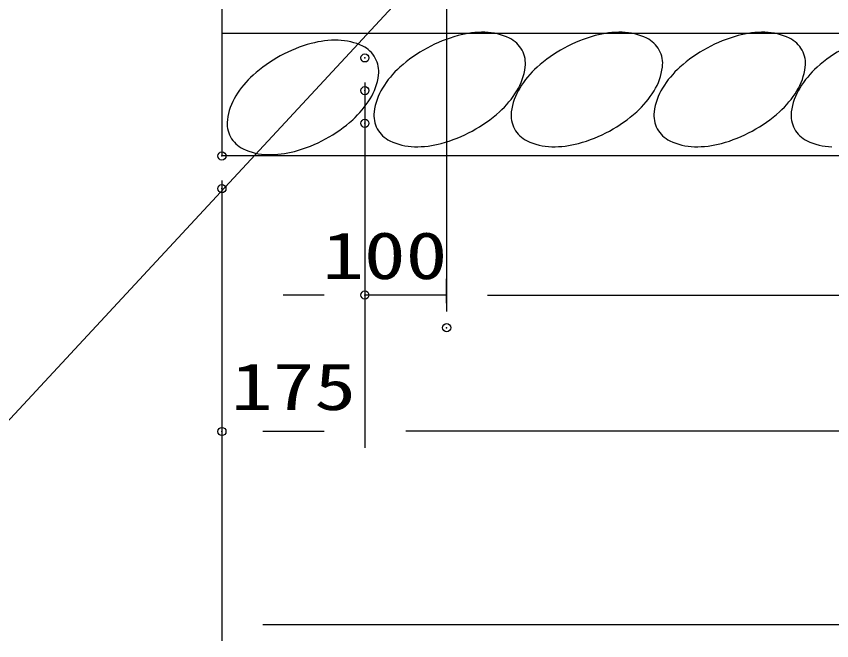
# Model space of a CAD drawing. Units: millimetres, scale not verified. Extents: x -5940 to 5940, y -4200 to 4200.
# Drawn here: x 170 to 1168, y -1644 to -880 of the extents above; entities that cross this region are included whole.
import ezdxf
from ezdxf.enums import TextEntityAlignment as Align

# ---------------------------------------------------------------- set-up
doc = ezdxf.new("R2010")
doc.units = ezdxf.units.MM
doc.header["$LTSCALE"] = 20
doc.header["$PDMODE"] = 32
doc.header["$PDSIZE"] = 10
for name, color, linetype, lineweight in [('0-1_0', 7, 'Continuous', 25), ('0-2_1', 7, 'Continuous', 25), ('0-3_EXTCNT-L', 4, 'Continuous', 25)]:
    doc.layers.add(name, color=color, linetype=linetype, lineweight=lineweight)
doc.layers.add('0-5_DEFPOINTS', color=7, linetype='Continuous')
doc.styles.add('ＭＳ ゴシック', font='')
doc.styles.get('ＭＳ ゴシック').set_extended_font_data('MS Gothic')

msp = doc.modelspace()

# ---------------------------------------------------------------- linework, layer by layer
at = {"layer": '0-1_0', "color": 1}
for p, q in [((696.82, -455.72), (696.82, -1240.91)), ((596.82, -960.72), (596.82, -1406.91)), ((596.82, -1000.72), (596.82, -1240.91)), ((596.82, -1040.72), (596.82, -1407.91)), ((421.82, -1080.72), (421.82, -1643.91)), ((421.82, -1120.72), (421.82, -1407.91)), ((696.82, -1230.91), (696.82, -1200.91))]:
    msp.add_line(p, q, dxfattribs=at)
at = {"layer": '0-1_0'}
msp.add_line((70.39, -1471.87), (714.6, -777.55), dxfattribs=at)
at = {"layer": '0-1_0', "color": 2}
for p, q in [((546.82, -1220.91), (496.82, -1220.91)), ((696.82, -1220.91), (596.82, -1220.91)), ((746.82, -1220.91), (796.82, -1220.91)), ((746.82, -1220.91), (1996.82, -1220.91)), ((646.82, -1386.91), (2096.82, -1386.91)), ((546.82, -1387.91), (471.82, -1387.91)), ((471.82, -1623.91), (2271.82, -1623.91))]:
    msp.add_line(p, q, dxfattribs=at)
at = {"layer": '0-2_1'}
for p, q in [((421.82, -850.72), (421.82, -1050.72)), ((2321.82, -900.72), (421.82, -900.72)), ((2321.82, -1050.72), (421.82, -1050.72))]:
    msp.add_line(p, q, dxfattribs=at)
at = {"layer": '0-3_EXTCNT-L'}
for centre, radius, start, end in [((756.77, -1072.64), 175.38, 105.20457, 118.56194), ((741.12, -1015.03), 115.68, 88.7385, 105.20457), ((742.05, -972.85), 73.49, 64.41276, 88.7385), ((758.91, -937.63), 34.44, 28.56194, 64.41276), ((924.7, -1072.64), 175.38, 105.20457, 118.56194), ((909.04, -1015.03), 115.68, 88.7385, 105.20457), ((909.97, -972.85), 73.49, 64.41276, 88.7385), ((926.84, -937.63), 34.44, 28.56194, 64.41276), ((1099.48, -1072.64), 175.38, 105.20457, 118.56194), ((1083.82, -1015.03), 115.68, 88.7385, 105.20457), ((1084.75, -972.85), 73.49, 64.41276, 88.7385), ((1101.61, -937.63), 34.44, 28.56194, 64.41276), ((577.17, -1082.35), 175.38, 105.20457, 118.56194), ((561.51, -1024.74), 115.68, 88.7385, 105.20457), ((562.44, -982.56), 73.49, 64.41276, 88.7385), ((579.31, -947.34), 34.44, 28.56194, 64.41276), ((756.77, -1072.64), 175.38, 118.56194, 131.91931), ((758.91, -937.63), 34.44, 352.71112, 28.56194), ((924.7, -1072.64), 175.38, 118.56194, 131.91931), ((926.84, -937.63), 34.44, 352.71112, 28.56194), ((1099.48, -1072.64), 175.38, 118.56194, 131.91931), ((1101.61, -937.63), 34.44, 352.71112, 28.56194), ((1267.4, -1072.64), 175.38, 118.56194, 131.91931), ((577.17, -1082.35), 175.38, 118.56194, 131.91931), ((579.31, -947.34), 34.44, 352.71112, 28.56194), ((716.89, -1028.22), 115.68, 131.91931, 148.38539), ((720.18, -932.68), 73.49, 328.38539, 352.71112), ((884.82, -1028.22), 115.68, 131.91931, 148.38539), ((888.1, -932.68), 73.49, 328.38539, 352.71112), ((1059.59, -1028.22), 115.68, 131.91931, 148.38539), ((1062.88, -932.68), 73.49, 328.38539, 352.71112), ((1227.52, -1028.22), 115.68, 131.91931, 148.38539), ((537.29, -1037.93), 115.68, 131.91931, 148.38539), ((540.57, -942.39), 73.49, 328.38539, 352.71112), ((680.96, -1006.1), 73.49, 148.38539, 172.71112), ((848.89, -1006.1), 73.49, 148.38539, 172.71112), ((1023.67, -1006.1), 73.49, 148.38539, 172.71112), ((1191.59, -1006.1), 73.49, 148.38539, 172.71112), ((501.36, -1015.81), 73.49, 148.38539, 172.71112), ((684.25, -910.56), 115.68, 311.91931, 328.38539), ((852.17, -910.56), 115.68, 311.91931, 328.38539), ((1026.95, -910.56), 115.68, 311.91931, 328.38539), ((504.64, -920.27), 115.68, 311.91931, 328.38539), ((642.23, -1001.15), 34.44, 172.71112, 208.56194), ((644.36, -866.14), 175.38, 298.56194, 311.91931), ((810.15, -1001.15), 34.44, 172.71112, 208.56194), ((812.29, -866.14), 175.38, 298.56194, 311.91931), ((984.93, -1001.15), 34.44, 172.71112, 208.56194), ((987.07, -866.14), 175.38, 298.56194, 311.91931), ((1152.85, -1001.15), 34.44, 172.71112, 208.56194), ((462.62, -1010.86), 34.44, 172.71112, 208.56194), ((464.76, -875.85), 175.38, 298.56194, 311.91931), ((642.23, -1001.15), 34.44, 208.56194, 244.41276), ((810.15, -1001.15), 34.44, 208.56194, 244.41276), ((984.93, -1001.15), 34.44, 208.56194, 244.41276), ((1152.85, -1001.15), 34.44, 208.56194, 244.41276), ((462.62, -1010.86), 34.44, 208.56194, 244.41276), ((644.36, -866.14), 175.38, 285.20457, 298.56194), ((812.29, -866.14), 175.38, 285.20457, 298.56194), ((987.07, -866.14), 175.38, 285.20457, 298.56194), ((464.76, -875.85), 175.38, 285.20457, 298.56194), ((659.09, -965.93), 73.49, 244.41276, 268.7385), ((660.02, -923.75), 115.68, 268.7385, 285.20457), ((827.02, -965.93), 73.49, 244.41276, 268.7385), ((827.95, -923.75), 115.68, 268.7385, 285.20457), ((1001.8, -965.93), 73.49, 244.41276, 268.7385), ((1002.72, -923.75), 115.68, 268.7385, 285.20457), ((1169.72, -965.93), 73.49, 244.41276, 268.7385), ((479.49, -975.64), 73.49, 244.41276, 268.7385), ((480.42, -933.46), 115.68, 268.7385, 285.20457)]:
    msp.add_arc(centre, radius, start, end, dxfattribs=at)
at = {"layer": '0-5_DEFPOINTS'}
for p in [(596.82, -930.72), (596.82, -970.72), (596.82, -1010.72), (421.82, -1050.72), (421.82, -1090.72), (596.82, -1220.91), (696.82, -1260.91), (421.82, -1387.91)]:
    msp.add_point(p, dxfattribs=at)

# ---------------------------------------------------------------- texts
at = {"layer": '0-1_0', "color": 3, "style": 'ＭＳ ゴシック', "width": 1.3}
for s, p in [('100', (544.5, -1218.7)), ('175', (432.82, -1379.01))]:
    msp.add_text(s, height=57.77, dxfattribs=at).set_placement(p, align=Align.BOTTOM_LEFT)

doc.saveas('drawing.dxf')
